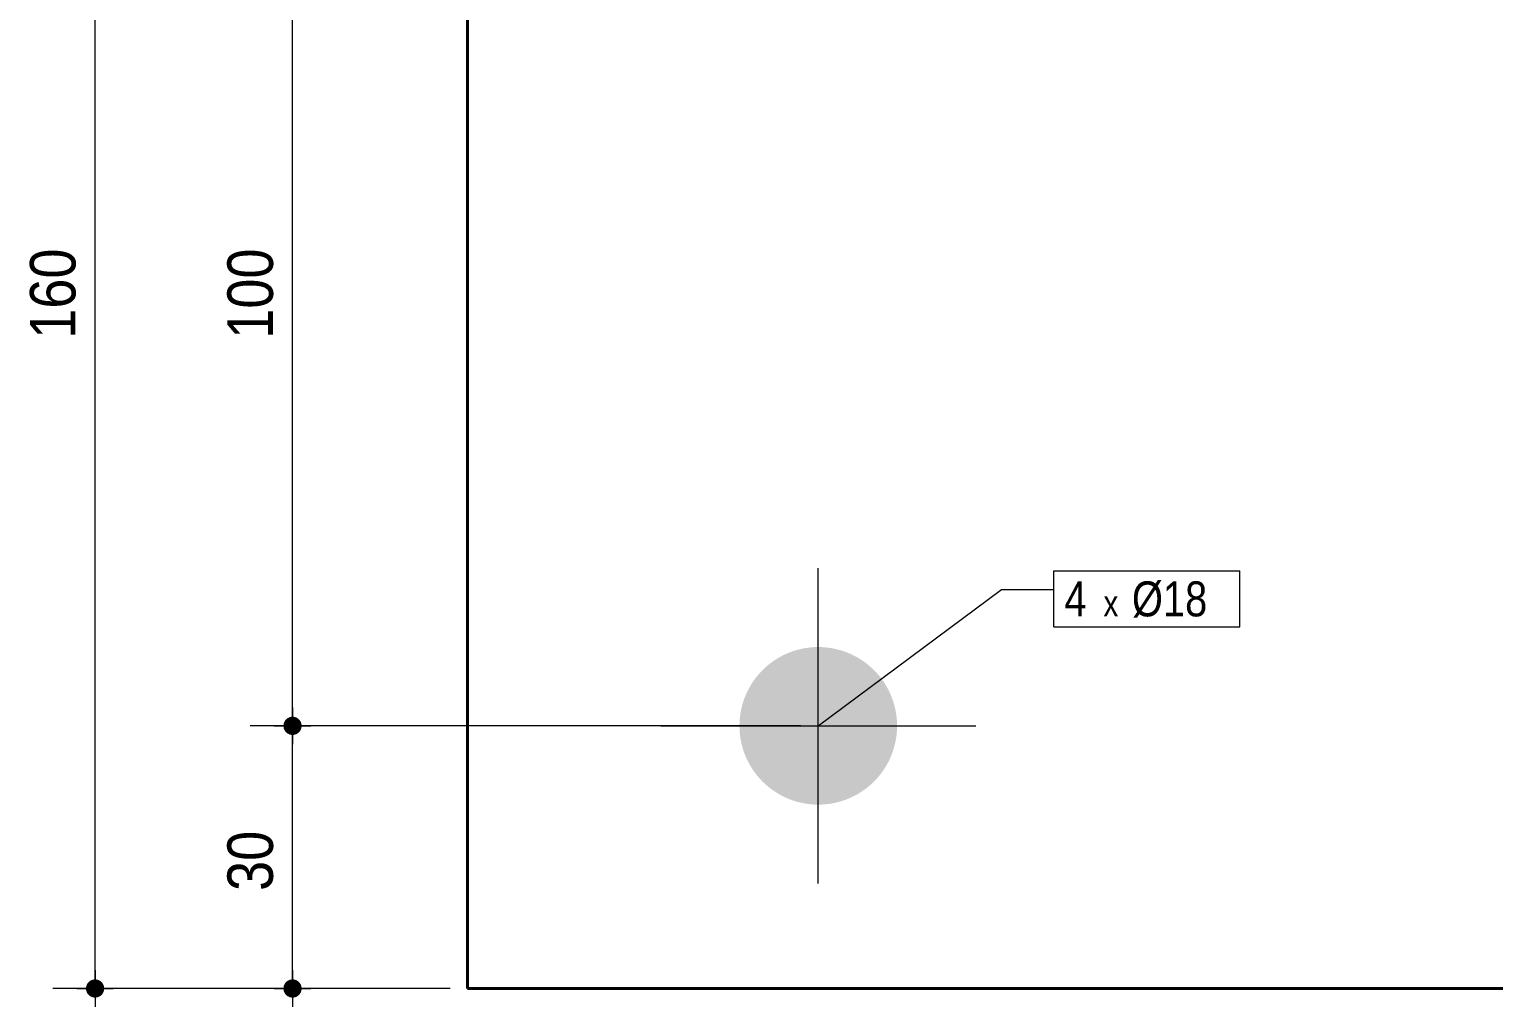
# Model space of a CAD drawing. Header units: millimetres. Extents: x 2 to 287, y 5 to 195.
# Drawn here: x 61.1 to 144.7, y 72.9 to 128.7 of the extents above; entities that cross this region are included whole.
import ezdxf

# ---------------------------------------------------------------- set-up
doc = ezdxf.new("R2010")
doc.units = ezdxf.units.MM
for name, color, linetype, lineweight in [('Boulon', 7, 'Continuous', 0), ('Cotation', 7, 'Continuous', 0), ('Désignation boulon', 3, 'Continuous', 0), ('Piece', 2, 'Continuous', 0)]:
    doc.layers.add(name, color=color, linetype=linetype, lineweight=lineweight)
doc.styles.add('ARIAL', font='ARIAL.TTF')
doc.styles.add('COMIC_SANS_MS', font='COMIC.TTF')

# ---------------------------------------------------------------- blocks, each defined once
blk = doc.blocks.new('*A1')
at = {"layer": 'Boulon'}
blk.add_hatch(color=256, dxfattribs=at).paths.add_polyline_path([(106.068, 84.401), (106.013, 84.402), (105.958, 84.403), (105.902, 84.406), (105.847, 84.409), (105.792, 84.412), (105.737, 84.417), (105.682, 84.422), (105.627, 84.428), (105.572, 84.434), (105.518, 84.441), (105.463, 84.449), (105.408, 84.457), (105.354, 84.466), (105.3, 84.476), (105.245, 84.487), (105.191, 84.498), (105.137, 84.51), (105.084, 84.522), (105.03, 84.535), (104.976, 84.549), (104.923, 84.563), (104.87, 84.578), (104.817, 84.594), (104.764, 84.61), (104.712, 84.627), (104.659, 84.645), (104.607, 84.663), (104.555, 84.682), (104.504, 84.702), (104.452, 84.722), (104.401, 84.743), (104.35, 84.764), (104.3, 84.786), (104.249, 84.809), (104.199, 84.832), (104.149, 84.856), (104.1, 84.881), (104.051, 84.906), (104.002, 84.932), (103.953, 84.958), (103.905, 84.985), (103.857, 85.012), (103.81, 85.04), (103.763, 85.069), (103.716, 85.098), (103.669, 85.128), (103.623, 85.159), (103.577, 85.19), (103.532, 85.221), (103.487, 85.253), (103.443, 85.286), (103.398, 85.319), (103.355, 85.353), (103.311, 85.387), (103.268, 85.422), (103.226, 85.457), (103.184, 85.493), (103.142, 85.529), (103.101, 85.566), (103.061, 85.603), (103.02, 85.641), (102.981, 85.679), (102.941, 85.718), (102.902, 85.757), (102.864, 85.797), (102.826, 85.837), (102.789, 85.878), (102.752, 85.919), (102.716, 85.961), (102.68, 86.003), (102.645, 86.045), (102.61, 86.088), (102.576, 86.132), (102.542, 86.175), (102.509, 86.22), (102.476, 86.264), (102.444, 86.309), (102.413, 86.354), (102.382, 86.4), (102.351, 86.446), (102.321, 86.493), (102.292, 86.54), (102.263, 86.587), (102.235, 86.634), (102.208, 86.682), (102.181, 86.73), (102.155, 86.779), (102.129, 86.828), (102.104, 86.877), (102.079, 86.926), (102.055, 86.976), (102.032, 87.026), (102.009, 87.077), (101.987, 87.127), (101.966, 87.178), (101.945, 87.229), (101.925, 87.281), (101.905, 87.332), (101.886, 87.384), (101.868, 87.436), (101.85, 87.489), (101.833, 87.541), (101.817, 87.594), (101.801, 87.647), (101.786, 87.7), (101.772, 87.753), (101.758, 87.807), (101.745, 87.86), (101.733, 87.914), (101.721, 87.968), (101.71, 88.022), (101.699, 88.076), (101.69, 88.131), (101.68, 88.185), (101.672, 88.24), (101.664, 88.295), (101.657, 88.349), (101.651, 88.404), (101.645, 88.459), (101.64, 88.514), (101.635, 88.569), (101.632, 88.624), (101.629, 88.679), (101.626, 88.735), (101.625, 88.79), (101.624, 88.845), (101.623, 88.9), (101.624, 88.955), (101.625, 89.011), (101.626, 89.066), (101.629, 89.121), (101.632, 89.176), (101.635, 89.231), (101.64, 89.286), (101.645, 89.341), (101.651, 89.396), (101.657, 89.451), (101.664, 89.506), (101.672, 89.56), (101.68, 89.615), (101.69, 89.669), (101.699, 89.724), (101.71, 89.778), (101.721, 89.832), (101.733, 89.886), (101.745, 89.94), (101.758, 89.994), (101.772, 90.047), (101.786, 90.1), (101.801, 90.154), (101.817, 90.206), (101.833, 90.259), (101.85, 90.312), (101.868, 90.364), (101.886, 90.416), (101.905, 90.468), (101.925, 90.52), (101.945, 90.571), (101.966, 90.622), (101.987, 90.673), (102.009, 90.724), (102.032, 90.774), (102.055, 90.824), (102.079, 90.874), (102.104, 90.923), (102.129, 90.973), (102.155, 91.021), (102.181, 91.07), (102.208, 91.118), (102.235, 91.166), (102.263, 91.214), (102.292, 91.261), (102.321, 91.308), (102.351, 91.354), (102.382, 91.4), (102.413, 91.446), (102.444, 91.491), (102.476, 91.536), (102.509, 91.581), (102.542, 91.625), (102.576, 91.669), (102.61, 91.712), (102.645, 91.755), (102.68, 91.797), (102.716, 91.839), (102.752, 91.881), (102.789, 91.922), (102.826, 91.963), (102.864, 92.003), (102.902, 92.043), (102.941, 92.082), (102.981, 92.121), (103.02, 92.159), (103.061, 92.197), (103.101, 92.234), (103.142, 92.271), (103.184, 92.308), (103.226, 92.343), (103.268, 92.379), (103.311, 92.413), (103.355, 92.448), (103.398, 92.481), (103.443, 92.515), (103.487, 92.547), (103.532, 92.579), (103.577, 92.611), (103.623, 92.642), (103.669, 92.672), (103.716, 92.702), (103.763, 92.731), (103.81, 92.76), (103.857, 92.788), (103.905, 92.816), (103.953, 92.842), (104.002, 92.869), (104.051, 92.895), (104.1, 92.92), (104.149, 92.944), (104.199, 92.968), (104.249, 92.991), (104.3, 93.014), (104.35, 93.036), (104.401, 93.058), (104.452, 93.078), (104.504, 93.099), (104.555, 93.118), (104.607, 93.137), (104.659, 93.155), (104.712, 93.173), (104.764, 93.19), (104.817, 93.206), (104.87, 93.222), (104.923, 93.237), (104.976, 93.252), (105.03, 93.265), (105.084, 93.278), (105.137, 93.291), (105.191, 93.303), (105.245, 93.314), (105.3, 93.324), (105.354, 93.334), (105.408, 93.343), (105.463, 93.351), (105.518, 93.359), (105.572, 93.366), (105.627, 93.373), (105.682, 93.378), (105.737, 93.384), (105.792, 93.388), (105.847, 93.392), (105.902, 93.395), (105.958, 93.397), (106.013, 93.399), (106.068, 93.4), (106.123, 93.4), (106.178, 93.4), (106.234, 93.399), (106.289, 93.397), (106.344, 93.395), (106.399, 93.392), (106.454, 93.388), (106.509, 93.384), (106.564, 93.378), (106.619, 93.373), (106.674, 93.366), (106.729, 93.359), (106.784, 93.351), (106.838, 93.343), (106.893, 93.334), (106.947, 93.324), (107.001, 93.314), (107.055, 93.303), (107.109, 93.291), (107.163, 93.278), (107.217, 93.265), (107.27, 93.252), (107.323, 93.237), (107.377, 93.222), (107.43, 93.206), (107.482, 93.19), (107.535, 93.173), (107.587, 93.155), (107.639, 93.137), (107.691, 93.118), (107.743, 93.099), (107.794, 93.078), (107.845, 93.058), (107.896, 93.036), (107.947, 93.014), (107.997, 92.991), (108.047, 92.968), (108.097, 92.944), (108.147, 92.92), (108.196, 92.895), (108.245, 92.869), (108.293, 92.842), (108.341, 92.816), (108.389, 92.788), (108.437, 92.76), (108.484, 92.731), (108.531, 92.702), (108.577, 92.672), (108.623, 92.642), (108.669, 92.611), (108.714, 92.579), (108.759, 92.547), (108.804, 92.515), (108.848, 92.481), (108.892, 92.448), (108.935, 92.413), (108.978, 92.379), (109.021, 92.343), (109.063, 92.308), (109.104, 92.271), (109.145, 92.234), (109.186, 92.197), (109.226, 92.159), (109.266, 92.121), (109.305, 92.082), (109.344, 92.043), (109.382, 92.003), (109.42, 91.963), (109.458, 91.922), (109.494, 91.881), (109.531, 91.839), (109.567, 91.797), (109.602, 91.755), (109.637, 91.712), (109.671, 91.669), (109.705, 91.625), (109.738, 91.581), (109.77, 91.536), (109.802, 91.491), (109.834, 91.446), (109.865, 91.4), (109.895, 91.354), (109.925, 91.308), (109.954, 91.261), (109.983, 91.214), (110.011, 91.166), (110.039, 91.118), (110.066, 91.07), (110.092, 91.021), (110.118, 90.973), (110.143, 90.923), (110.167, 90.874), (110.191, 90.824), (110.215, 90.774), (110.237, 90.724), (110.259, 90.673), (110.281, 90.622), (110.302, 90.571), (110.322, 90.52), (110.341, 90.468), (110.36, 90.416), (110.378, 90.364), (110.396, 90.312), (110.413, 90.259), (110.429, 90.206), (110.445, 90.154), (110.46, 90.1), (110.475, 90.047), (110.488, 89.994), (110.501, 89.94), (110.514, 89.886), (110.526, 89.832), (110.537, 89.778), (110.547, 89.724), (110.557, 89.669), (110.566, 89.615), (110.575, 89.56), (110.582, 89.506), (110.589, 89.451), (110.596, 89.396), (110.602, 89.341), (110.607, 89.286), (110.611, 89.231), (110.615, 89.176), (110.618, 89.121), (110.62, 89.066), (110.622, 89.011), (110.623, 88.955), (110.623, 88.9), (110.623, 88.845), (110.622, 88.79), (110.62, 88.735), (110.618, 88.679), (110.615, 88.624), (110.611, 88.569), (110.607, 88.514), (110.602, 88.459), (110.596, 88.404), (110.589, 88.349), (110.582, 88.295), (110.575, 88.24), (110.566, 88.185), (110.557, 88.131), (110.547, 88.076), (110.537, 88.022), (110.526, 87.968), (110.514, 87.914), (110.501, 87.86), (110.488, 87.807), (110.475, 87.753), (110.46, 87.7), (110.445, 87.647), (110.429, 87.594), (110.413, 87.541), (110.396, 87.489), (110.378, 87.436), (110.36, 87.384), (110.341, 87.332), (110.322, 87.281), (110.302, 87.229), (110.281, 87.178), (110.259, 87.127), (110.237, 87.077), (110.215, 87.026), (110.191, 86.976), (110.167, 86.926), (110.143, 86.877), (110.118, 86.828), (110.092, 86.779), (110.066, 86.73), (110.039, 86.682), (110.011, 86.634), (109.983, 86.587), (109.954, 86.54), (109.925, 86.493), (109.895, 86.446), (109.865, 86.4), (109.834, 86.354), (109.802, 86.309), (109.77, 86.264), (109.738, 86.22), (109.705, 86.175), (109.671, 86.132), (109.637, 86.088), (109.602, 86.045), (109.567, 86.003), (109.531, 85.961), (109.494, 85.919), (109.458, 85.878), (109.42, 85.837), (109.382, 85.797), (109.344, 85.757), (109.305, 85.718), (109.266, 85.679), (109.226, 85.641), (109.186, 85.603), (109.145, 85.566), (109.104, 85.529), (109.063, 85.493), (109.021, 85.457), (108.978, 85.422), (108.935, 85.387), (108.892, 85.353), (108.848, 85.319), (108.804, 85.286), (108.759, 85.253), (108.714, 85.221), (108.669, 85.19), (108.623, 85.159), (108.577, 85.128), (108.531, 85.098), (108.484, 85.069), (108.437, 85.04), (108.389, 85.012), (108.341, 84.985), (108.293, 84.958), (108.245, 84.932), (108.196, 84.906), (108.147, 84.881), (108.097, 84.856), (108.047, 84.832), (107.997, 84.809), (107.947, 84.786), (107.896, 84.764), (107.845, 84.743), (107.794, 84.722), (107.743, 84.702), (107.691, 84.682), (107.639, 84.663), (107.587, 84.645), (107.535, 84.627), (107.482, 84.61), (107.43, 84.594), (107.377, 84.578), (107.323, 84.563), (107.27, 84.549), (107.217, 84.535), (107.163, 84.522), (107.109, 84.51), (107.055, 84.498), (107.001, 84.487), (106.947, 84.476), (106.893, 84.466), (106.838, 84.457), (106.784, 84.449), (106.729, 84.441), (106.674, 84.434), (106.619, 84.428), (106.564, 84.422), (106.509, 84.417), (106.454, 84.412), (106.399, 84.409), (106.344, 84.406), (106.289, 84.403), (106.234, 84.402), (106.178, 84.401), (106.123, 84.4)], flags=17)
at = {"layer": 'Boulon', "linetype": 'Continuous', "lineweight": 0}
for p, q in [((106.123, 79.9), (106.123, 97.9)), ((97.123, 88.9), (115.123, 88.9))]:
    blk.add_line(p, q, dxfattribs=at)
blk = doc.blocks.new('*A2')
at = {"layer": 'Piece', "color": 2, "linetype": 'Continuous', "lineweight": 40}
for p, q in [((86.1, 153.9), (86.1, 73.9)), ((86.1, 73.9), (206.097803, 73.9))]:
    blk.add_line(p, q, dxfattribs=at)
blk = doc.blocks.new('*A9')
at = {"layer": 'Cotation'}
for points in [[(64.799, 153.381), (64.774, 153.383), (64.748, 153.386), (64.723, 153.39), (64.698, 153.396), (64.674, 153.402), (64.65, 153.41), (64.626, 153.42), (64.602, 153.43), (64.58, 153.441), (64.557, 153.454), (64.536, 153.468), (64.515, 153.482), (64.495, 153.498), (64.476, 153.515), (64.457, 153.532), (64.439, 153.551), (64.423, 153.57), (64.407, 153.59), (64.392, 153.611), (64.379, 153.633), (64.366, 153.655), (64.355, 153.678), (64.344, 153.701), (64.335, 153.725), (64.327, 153.749), (64.32, 153.774), (64.315, 153.799), (64.31, 153.824), (64.307, 153.849), (64.305, 153.874), (64.305, 153.9), (64.305, 153.926), (64.307, 153.951), (64.31, 153.976), (64.315, 154.001), (64.32, 154.026), (64.327, 154.051), (64.335, 154.075), (64.344, 154.099), (64.355, 154.122), (64.366, 154.145), (64.379, 154.167), (64.392, 154.189), (64.407, 154.21), (64.423, 154.23), (64.439, 154.249), (64.457, 154.268), (64.476, 154.285), (64.495, 154.302), (64.515, 154.318), (64.536, 154.332), (64.557, 154.346), (64.58, 154.359), (64.602, 154.37), (64.626, 154.38), (64.65, 154.39), (64.674, 154.398), (64.698, 154.404), (64.723, 154.41), (64.748, 154.414), (64.774, 154.417), (64.799, 154.419), (64.825, 154.42), (64.85, 154.419), (64.876, 154.417), (64.901, 154.414), (64.926, 154.41), (64.951, 154.404), (64.976, 154.398), (65, 154.39), (65.024, 154.38), (65.047, 154.37), (65.07, 154.359), (65.092, 154.346), (65.114, 154.332), (65.134, 154.318), (65.155, 154.302), (65.174, 154.285), (65.192, 154.268), (65.21, 154.249), (65.227, 154.23), (65.242, 154.21), (65.257, 154.189), (65.271, 154.167), (65.283, 154.145), (65.295, 154.122), (65.305, 154.099), (65.314, 154.075), (65.322, 154.051), (65.329, 154.026), (65.335, 154.001), (65.339, 153.976), (65.342, 153.951), (65.344, 153.926), (65.345, 153.9), (65.344, 153.874), (65.342, 153.849), (65.339, 153.824), (65.335, 153.799), (65.329, 153.774), (65.322, 153.749), (65.314, 153.725), (65.305, 153.701), (65.295, 153.678), (65.283, 153.655), (65.271, 153.633), (65.257, 153.611), (65.242, 153.59), (65.227, 153.57), (65.21, 153.551), (65.192, 153.532), (65.174, 153.515), (65.155, 153.498), (65.134, 153.482), (65.114, 153.468), (65.092, 153.454), (65.07, 153.441), (65.047, 153.43), (65.024, 153.42), (65, 153.41), (64.976, 153.402), (64.951, 153.396), (64.926, 153.39), (64.901, 153.386), (64.876, 153.383), (64.85, 153.381), (64.825, 153.38)], [(64.799, 73.381), (64.774, 73.383), (64.748, 73.386), (64.723, 73.39), (64.698, 73.396), (64.674, 73.402), (64.65, 73.41), (64.626, 73.42), (64.602, 73.43), (64.58, 73.441), (64.557, 73.454), (64.536, 73.468), (64.515, 73.482), (64.495, 73.498), (64.476, 73.515), (64.457, 73.532), (64.439, 73.551), (64.423, 73.57), (64.407, 73.59), (64.392, 73.611), (64.379, 73.633), (64.366, 73.655), (64.355, 73.678), (64.344, 73.701), (64.335, 73.725), (64.327, 73.749), (64.32, 73.774), (64.315, 73.799), (64.31, 73.824), (64.307, 73.849), (64.305, 73.874), (64.305, 73.9), (64.305, 73.926), (64.307, 73.951), (64.31, 73.976), (64.315, 74.001), (64.32, 74.026), (64.327, 74.051), (64.335, 74.075), (64.344, 74.099), (64.355, 74.122), (64.366, 74.145), (64.379, 74.167), (64.392, 74.189), (64.407, 74.21), (64.423, 74.23), (64.439, 74.249), (64.457, 74.268), (64.476, 74.285), (64.495, 74.302), (64.515, 74.318), (64.536, 74.332), (64.557, 74.346), (64.58, 74.359), (64.602, 74.37), (64.626, 74.38), (64.65, 74.39), (64.674, 74.398), (64.698, 74.404), (64.723, 74.41), (64.748, 74.414), (64.774, 74.417), (64.799, 74.419), (64.825, 74.42), (64.85, 74.419), (64.876, 74.417), (64.901, 74.414), (64.926, 74.41), (64.951, 74.404), (64.976, 74.398), (65, 74.39), (65.024, 74.38), (65.047, 74.37), (65.07, 74.359), (65.092, 74.346), (65.114, 74.332), (65.134, 74.318), (65.155, 74.302), (65.174, 74.285), (65.192, 74.268), (65.21, 74.249), (65.227, 74.23), (65.242, 74.21), (65.257, 74.189), (65.271, 74.167), (65.283, 74.145), (65.295, 74.122), (65.305, 74.099), (65.314, 74.075), (65.322, 74.051), (65.329, 74.026), (65.335, 74.001), (65.339, 73.976), (65.342, 73.951), (65.344, 73.926), (65.345, 73.9), (65.344, 73.874), (65.342, 73.849), (65.339, 73.824), (65.335, 73.799), (65.329, 73.774), (65.322, 73.749), (65.314, 73.725), (65.305, 73.701), (65.295, 73.678), (65.283, 73.655), (65.271, 73.633), (65.257, 73.611), (65.242, 73.59), (65.227, 73.57), (65.21, 73.551), (65.192, 73.532), (65.174, 73.515), (65.155, 73.498), (65.134, 73.482), (65.114, 73.468), (65.092, 73.454), (65.07, 73.441), (65.047, 73.43), (65.024, 73.42), (65, 73.41), (64.976, 73.402), (64.951, 73.396), (64.926, 73.39), (64.901, 73.386), (64.876, 73.383), (64.85, 73.381), (64.825, 73.38)]]:
    blk.add_hatch(color=256, dxfattribs=at).paths.add_polyline_path(points, flags=17)
at = {"layer": 'Cotation', "linetype": 'Continuous', "lineweight": 0}
for p, q in [((64.825, 154.94), (64.825, 152.86)), ((64.825, 153.9), (64.825, 154.94)), ((85.1, 153.9), (62.405, 153.9)), ((63.785, 153.9), (65.865, 153.9)), ((64.825, 73.9), (64.825, 153.9)), ((64.825, 74.94), (64.825, 72.86)), ((85.1, 73.9), (62.405, 73.9)), ((63.785, 73.9), (65.865, 73.9)), ((64.825, 73.9), (64.825, 72.86))]:
    blk.add_line(p, q, dxfattribs=at)
at = {"layer": 'Cotation'}
for p in [(64.825, 153.9), (64.825, 73.9)]:
    blk.add_point(p, dxfattribs=at)
at = {"layer": 'Cotation', "style": 'ARIAL', "width": 0.85}
blk.add_text('160', height=2.6, rotation=90.00021, dxfattribs=at).set_placement((63.705, 111.007))
blk = doc.blocks.new('*A10')
at = {"layer": 'Cotation'}
for points in [[(76.074, 88.381), (76.049, 88.383), (76.024, 88.386), (75.999, 88.39), (75.974, 88.396), (75.949, 88.403), (75.925, 88.411), (75.901, 88.42), (75.878, 88.43), (75.855, 88.442), (75.833, 88.454), (75.811, 88.468), (75.79, 88.482), (75.77, 88.498), (75.751, 88.515), (75.732, 88.532), (75.715, 88.551), (75.698, 88.57), (75.682, 88.59), (75.668, 88.611), (75.654, 88.633), (75.641, 88.655), (75.63, 88.678), (75.62, 88.701), (75.61, 88.725), (75.602, 88.749), (75.596, 88.774), (75.59, 88.799), (75.586, 88.824), (75.583, 88.849), (75.581, 88.875), (75.58, 88.9), (75.581, 88.926), (75.583, 88.951), (75.586, 88.976), (75.59, 89.002), (75.596, 89.027), (75.602, 89.051), (75.61, 89.075), (75.62, 89.099), (75.63, 89.122), (75.641, 89.145), (75.654, 89.167), (75.668, 89.189), (75.682, 89.21), (75.698, 89.23), (75.715, 89.249), (75.732, 89.268), (75.751, 89.285), (75.77, 89.302), (75.79, 89.318), (75.811, 89.333), (75.833, 89.346), (75.855, 89.359), (75.878, 89.37), (75.901, 89.381), (75.925, 89.39), (75.949, 89.398), (75.974, 89.405), (75.999, 89.41), (76.024, 89.415), (76.049, 89.418), (76.074, 89.42), (76.1, 89.42), (76.126, 89.42), (76.151, 89.418), (76.176, 89.415), (76.201, 89.41), (76.226, 89.405), (76.251, 89.398), (76.275, 89.39), (76.299, 89.381), (76.322, 89.37), (76.345, 89.359), (76.367, 89.346), (76.389, 89.333), (76.41, 89.318), (76.43, 89.302), (76.449, 89.285), (76.468, 89.268), (76.485, 89.249), (76.502, 89.23), (76.518, 89.21), (76.532, 89.189), (76.546, 89.167), (76.559, 89.145), (76.57, 89.122), (76.58, 89.099), (76.59, 89.075), (76.598, 89.051), (76.604, 89.027), (76.61, 89.002), (76.614, 88.976), (76.617, 88.951), (76.619, 88.926), (76.62, 88.9), (76.619, 88.875), (76.617, 88.849), (76.614, 88.824), (76.61, 88.799), (76.604, 88.774), (76.598, 88.749), (76.59, 88.725), (76.58, 88.701), (76.57, 88.678), (76.559, 88.655), (76.546, 88.633), (76.532, 88.611), (76.518, 88.59), (76.502, 88.57), (76.485, 88.551), (76.468, 88.532), (76.449, 88.515), (76.43, 88.498), (76.41, 88.482), (76.389, 88.468), (76.367, 88.454), (76.345, 88.442), (76.322, 88.43), (76.299, 88.42), (76.275, 88.411), (76.251, 88.403), (76.226, 88.396), (76.201, 88.39), (76.176, 88.386), (76.151, 88.383), (76.126, 88.381), (76.1, 88.38)], [(76.074, 73.381), (76.049, 73.383), (76.024, 73.386), (75.999, 73.39), (75.974, 73.396), (75.949, 73.402), (75.925, 73.41), (75.901, 73.42), (75.878, 73.43), (75.855, 73.441), (75.833, 73.454), (75.811, 73.468), (75.79, 73.482), (75.77, 73.498), (75.751, 73.515), (75.732, 73.532), (75.715, 73.551), (75.698, 73.57), (75.682, 73.59), (75.668, 73.611), (75.654, 73.633), (75.641, 73.655), (75.63, 73.678), (75.62, 73.701), (75.61, 73.725), (75.602, 73.749), (75.596, 73.774), (75.59, 73.799), (75.586, 73.824), (75.583, 73.849), (75.581, 73.874), (75.58, 73.9), (75.581, 73.926), (75.583, 73.951), (75.586, 73.976), (75.59, 74.001), (75.596, 74.026), (75.602, 74.051), (75.61, 74.075), (75.62, 74.099), (75.63, 74.122), (75.641, 74.145), (75.654, 74.167), (75.668, 74.189), (75.682, 74.21), (75.698, 74.23), (75.715, 74.249), (75.732, 74.268), (75.751, 74.285), (75.77, 74.302), (75.79, 74.318), (75.811, 74.332), (75.833, 74.346), (75.855, 74.359), (75.878, 74.37), (75.901, 74.38), (75.925, 74.39), (75.949, 74.398), (75.974, 74.404), (75.999, 74.41), (76.024, 74.414), (76.049, 74.417), (76.074, 74.419), (76.1, 74.42), (76.126, 74.419), (76.151, 74.417), (76.176, 74.414), (76.201, 74.41), (76.226, 74.404), (76.251, 74.398), (76.275, 74.39), (76.299, 74.38), (76.322, 74.37), (76.345, 74.359), (76.367, 74.346), (76.389, 74.332), (76.41, 74.318), (76.43, 74.302), (76.449, 74.285), (76.468, 74.268), (76.485, 74.249), (76.502, 74.23), (76.518, 74.21), (76.532, 74.189), (76.546, 74.167), (76.559, 74.145), (76.57, 74.122), (76.58, 74.099), (76.59, 74.075), (76.598, 74.051), (76.604, 74.026), (76.61, 74.001), (76.614, 73.976), (76.617, 73.951), (76.619, 73.926), (76.62, 73.9), (76.619, 73.874), (76.617, 73.849), (76.614, 73.824), (76.61, 73.799), (76.604, 73.774), (76.598, 73.749), (76.59, 73.725), (76.58, 73.701), (76.57, 73.678), (76.559, 73.655), (76.546, 73.633), (76.532, 73.611), (76.518, 73.59), (76.502, 73.57), (76.485, 73.551), (76.468, 73.532), (76.449, 73.515), (76.43, 73.498), (76.41, 73.482), (76.389, 73.468), (76.367, 73.454), (76.345, 73.441), (76.322, 73.43), (76.299, 73.42), (76.275, 73.41), (76.251, 73.402), (76.226, 73.396), (76.201, 73.39), (76.176, 73.386), (76.151, 73.383), (76.126, 73.381), (76.1, 73.38)]]:
    blk.add_hatch(color=256, dxfattribs=at).paths.add_polyline_path(points, flags=17)
at = {"layer": 'Cotation', "linetype": 'Continuous', "lineweight": 0}
for p, q in [((76.1, 89.94), (76.1, 87.86)), ((76.1, 88.9), (76.1, 89.94)), ((105.123, 88.9), (73.68, 88.9)), ((75.06, 88.9), (77.14, 88.9)), ((76.1, 73.9), (76.1, 88.9)), ((76.1, 74.94), (76.1, 72.86)), ((85.1, 73.9), (73.68, 73.9)), ((75.06, 73.9), (77.14, 73.9)), ((76.1, 73.9), (76.1, 72.86))]:
    blk.add_line(p, q, dxfattribs=at)
at = {"layer": 'Cotation'}
for p in [(76.1, 88.9), (76.1, 73.9)]:
    blk.add_point(p, dxfattribs=at)
at = {"layer": 'Cotation', "style": 'ARIAL', "width": 0.85}
blk.add_text('30', height=2.6, rotation=90.00021, dxfattribs=at).set_placement((74.98, 79.472))
blk = doc.blocks.new('*A11')
at = {"layer": 'Cotation'}
for points in [[(76.074, 138.381), (76.049, 138.383), (76.024, 138.386), (75.999, 138.39), (75.974, 138.396), (75.949, 138.403), (75.925, 138.411), (75.901, 138.42), (75.878, 138.43), (75.855, 138.442), (75.833, 138.454), (75.811, 138.468), (75.79, 138.482), (75.77, 138.498), (75.751, 138.515), (75.732, 138.532), (75.715, 138.551), (75.698, 138.57), (75.682, 138.59), (75.668, 138.611), (75.654, 138.633), (75.641, 138.655), (75.63, 138.678), (75.62, 138.701), (75.61, 138.725), (75.602, 138.749), (75.596, 138.774), (75.59, 138.799), (75.586, 138.824), (75.583, 138.849), (75.581, 138.875), (75.58, 138.9), (75.581, 138.926), (75.583, 138.951), (75.586, 138.976), (75.59, 139.002), (75.596, 139.027), (75.602, 139.051), (75.61, 139.075), (75.62, 139.099), (75.63, 139.122), (75.641, 139.145), (75.654, 139.167), (75.668, 139.189), (75.682, 139.21), (75.698, 139.23), (75.715, 139.249), (75.732, 139.268), (75.751, 139.285), (75.77, 139.302), (75.79, 139.318), (75.811, 139.333), (75.833, 139.346), (75.855, 139.359), (75.878, 139.37), (75.901, 139.381), (75.925, 139.39), (75.949, 139.398), (75.974, 139.405), (75.999, 139.41), (76.024, 139.415), (76.049, 139.418), (76.074, 139.42), (76.1, 139.42), (76.126, 139.42), (76.151, 139.418), (76.176, 139.415), (76.201, 139.41), (76.226, 139.405), (76.251, 139.398), (76.275, 139.39), (76.299, 139.381), (76.322, 139.37), (76.345, 139.359), (76.367, 139.346), (76.389, 139.333), (76.41, 139.318), (76.43, 139.302), (76.449, 139.285), (76.468, 139.268), (76.485, 139.249), (76.502, 139.23), (76.518, 139.21), (76.532, 139.189), (76.546, 139.167), (76.559, 139.145), (76.57, 139.122), (76.58, 139.099), (76.59, 139.075), (76.598, 139.051), (76.604, 139.027), (76.61, 139.002), (76.614, 138.976), (76.617, 138.951), (76.619, 138.926), (76.62, 138.9), (76.619, 138.875), (76.617, 138.849), (76.614, 138.824), (76.61, 138.799), (76.604, 138.774), (76.598, 138.749), (76.59, 138.725), (76.58, 138.701), (76.57, 138.678), (76.559, 138.655), (76.546, 138.633), (76.532, 138.611), (76.518, 138.59), (76.502, 138.57), (76.485, 138.551), (76.468, 138.532), (76.449, 138.515), (76.43, 138.498), (76.41, 138.482), (76.389, 138.468), (76.367, 138.454), (76.345, 138.442), (76.322, 138.43), (76.299, 138.42), (76.275, 138.411), (76.251, 138.403), (76.226, 138.396), (76.201, 138.39), (76.176, 138.386), (76.151, 138.383), (76.126, 138.381), (76.1, 138.38)], [(76.074, 88.381), (76.049, 88.383), (76.024, 88.386), (75.999, 88.39), (75.974, 88.396), (75.949, 88.403), (75.925, 88.411), (75.901, 88.42), (75.878, 88.43), (75.855, 88.442), (75.833, 88.454), (75.811, 88.468), (75.79, 88.482), (75.77, 88.498), (75.751, 88.515), (75.732, 88.532), (75.715, 88.551), (75.698, 88.57), (75.682, 88.59), (75.668, 88.611), (75.654, 88.633), (75.641, 88.655), (75.63, 88.678), (75.62, 88.701), (75.61, 88.725), (75.602, 88.749), (75.596, 88.774), (75.59, 88.799), (75.586, 88.824), (75.583, 88.849), (75.581, 88.875), (75.58, 88.9), (75.581, 88.926), (75.583, 88.951), (75.586, 88.976), (75.59, 89.002), (75.596, 89.027), (75.602, 89.051), (75.61, 89.075), (75.62, 89.099), (75.63, 89.122), (75.641, 89.145), (75.654, 89.167), (75.668, 89.189), (75.682, 89.21), (75.698, 89.23), (75.715, 89.249), (75.732, 89.268), (75.751, 89.285), (75.77, 89.302), (75.79, 89.318), (75.811, 89.333), (75.833, 89.346), (75.855, 89.359), (75.878, 89.37), (75.901, 89.381), (75.925, 89.39), (75.949, 89.398), (75.974, 89.405), (75.999, 89.41), (76.024, 89.415), (76.049, 89.418), (76.074, 89.42), (76.1, 89.42), (76.126, 89.42), (76.151, 89.418), (76.176, 89.415), (76.201, 89.41), (76.226, 89.405), (76.251, 89.398), (76.275, 89.39), (76.299, 89.381), (76.322, 89.37), (76.345, 89.359), (76.367, 89.346), (76.389, 89.333), (76.41, 89.318), (76.43, 89.302), (76.449, 89.285), (76.468, 89.268), (76.485, 89.249), (76.502, 89.23), (76.518, 89.21), (76.532, 89.189), (76.546, 89.167), (76.559, 89.145), (76.57, 89.122), (76.58, 89.099), (76.59, 89.075), (76.598, 89.051), (76.604, 89.027), (76.61, 89.002), (76.614, 88.976), (76.617, 88.951), (76.619, 88.926), (76.62, 88.9), (76.619, 88.875), (76.617, 88.849), (76.614, 88.824), (76.61, 88.799), (76.604, 88.774), (76.598, 88.749), (76.59, 88.725), (76.58, 88.701), (76.57, 88.678), (76.559, 88.655), (76.546, 88.633), (76.532, 88.611), (76.518, 88.59), (76.502, 88.57), (76.485, 88.551), (76.468, 88.532), (76.449, 88.515), (76.43, 88.498), (76.41, 88.482), (76.389, 88.468), (76.367, 88.454), (76.345, 88.442), (76.322, 88.43), (76.299, 88.42), (76.275, 88.411), (76.251, 88.403), (76.226, 88.396), (76.201, 88.39), (76.176, 88.386), (76.151, 88.383), (76.126, 88.381), (76.1, 88.38)]]:
    blk.add_hatch(color=256, dxfattribs=at).paths.add_polyline_path(points, flags=17)
at = {"layer": 'Cotation', "linetype": 'Continuous', "lineweight": 0}
for p, q in [((76.1, 139.94), (76.1, 137.86)), ((76.1, 138.9), (76.1, 139.94)), ((105.123, 138.9), (73.68, 138.9)), ((75.06, 138.9), (77.14, 138.9)), ((76.1, 88.9), (76.1, 138.9)), ((76.1, 89.94), (76.1, 87.86)), ((105.123, 88.9), (73.68, 88.9)), ((75.06, 88.9), (77.14, 88.9)), ((76.1, 88.9), (76.1, 87.86))]:
    blk.add_line(p, q, dxfattribs=at)
at = {"layer": 'Cotation'}
for p in [(76.1, 138.9), (76.1, 88.9)]:
    blk.add_point(p, dxfattribs=at)
at = {"layer": 'Cotation', "style": 'ARIAL', "width": 0.85}
blk.add_text('100', height=2.6, rotation=90.00021, dxfattribs=at).set_placement((74.98, 111.008))
blk = doc.blocks.new('*A17')
at = {"layer": 'Désignation boulon', "linetype": 'Continuous', "lineweight": 0}
for p, q in [((119.580393, 97.751194), (130.196018, 97.751194)), ((119.580393, 94.551194), (119.580393, 97.751194)), ((130.196018, 94.551194), (130.196018, 97.751194)), ((106.123263, 88.900162), (116.580393, 96.684527)), ((116.580393, 96.684527), (119.580393, 96.684527)), ((119.580393, 94.551194), (130.196018, 94.551194))]:
    blk.add_line(p, q, dxfattribs=at)
at = {"layer": 'Désignation boulon', "style": 'COMIC_SANS_MS', "width": 0.85}
for s, height, p in [('4', 2, (120.180393, 95.151194)), ('Ø18', 2, (124.038987, 95.151194)), ('x', 1.5, (122.408323, 95.151194))]:
    blk.add_text(s, height=height, dxfattribs=at).set_placement(p)

msp = doc.modelspace()

# ---------------------------------------------------------------- block references
at = {"lineweight": 0}
for name in ['*A9', '*A2', '*A1', '*A11', '*A17', '*A10']:
    msp.add_blockref(name, (0, 0), dxfattribs=at)

doc.saveas('drawing.dxf')
